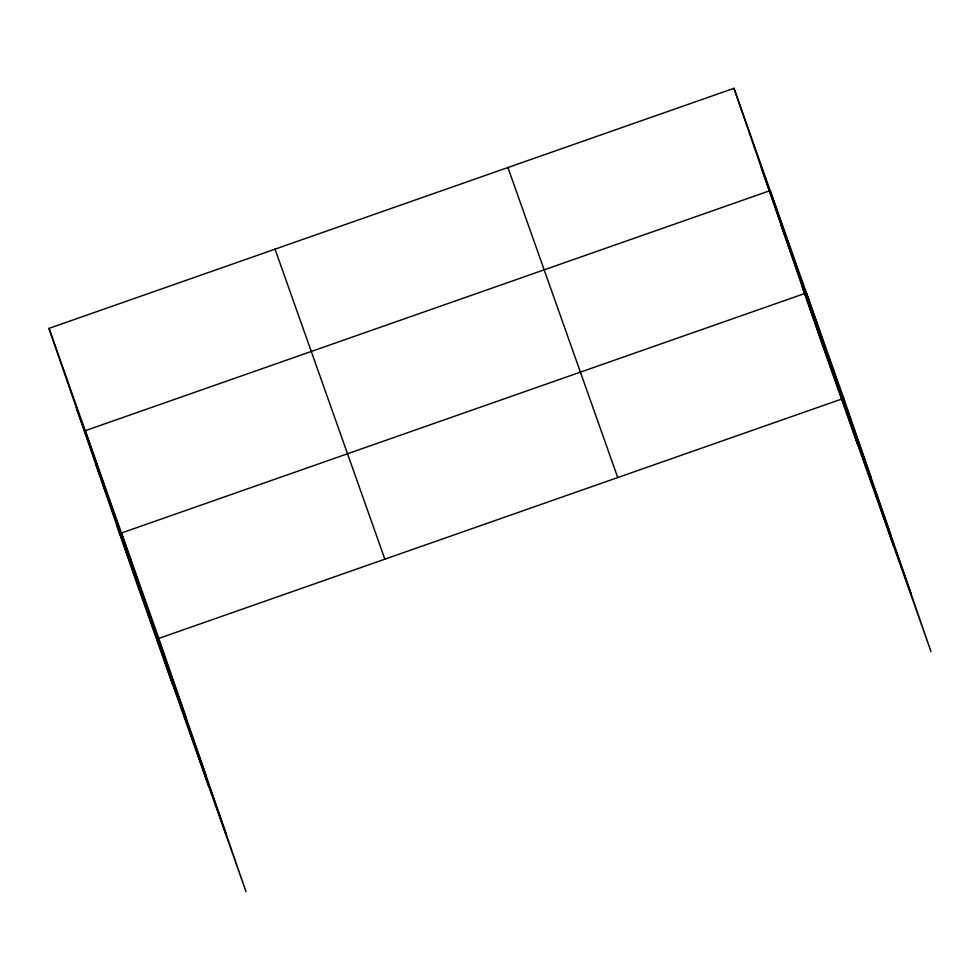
<?xml version="1.0" encoding="UTF-8"?>
<svg xmlns="http://www.w3.org/2000/svg" width="980" height="980" viewBox="0 0 980 980"><rect width="100%" height="100%" fill="white"/><g stroke="black" fill="none" stroke-linecap="round" stroke-linejoin="round"><path stroke-width="1.47" d="M49 328.386L158.821 638.409L246.029 891.702L136.22 581.679L49 328.386L733.971 88.298L843.78 398.321L931 651.614L821.179 341.591L733.971 88.298M158.821 638.409L843.78 398.321M761.35 167.837L871.171 477.848M781.097 225.167L890.918 535.19M801.432 284.249L911.253 594.272M507.922 167.531L617.743 477.542M275.037 249.153L384.858 559.176M76.391 407.925L186.2 717.948M96.126 465.267L205.947 775.29M116.473 524.337L226.294 834.36M893.662 546.203L806.442 292.91L121.483 532.998L208.691 786.303M857.427 443.903L770.207 190.598L85.236 430.698L172.456 683.991"/></g></svg>
